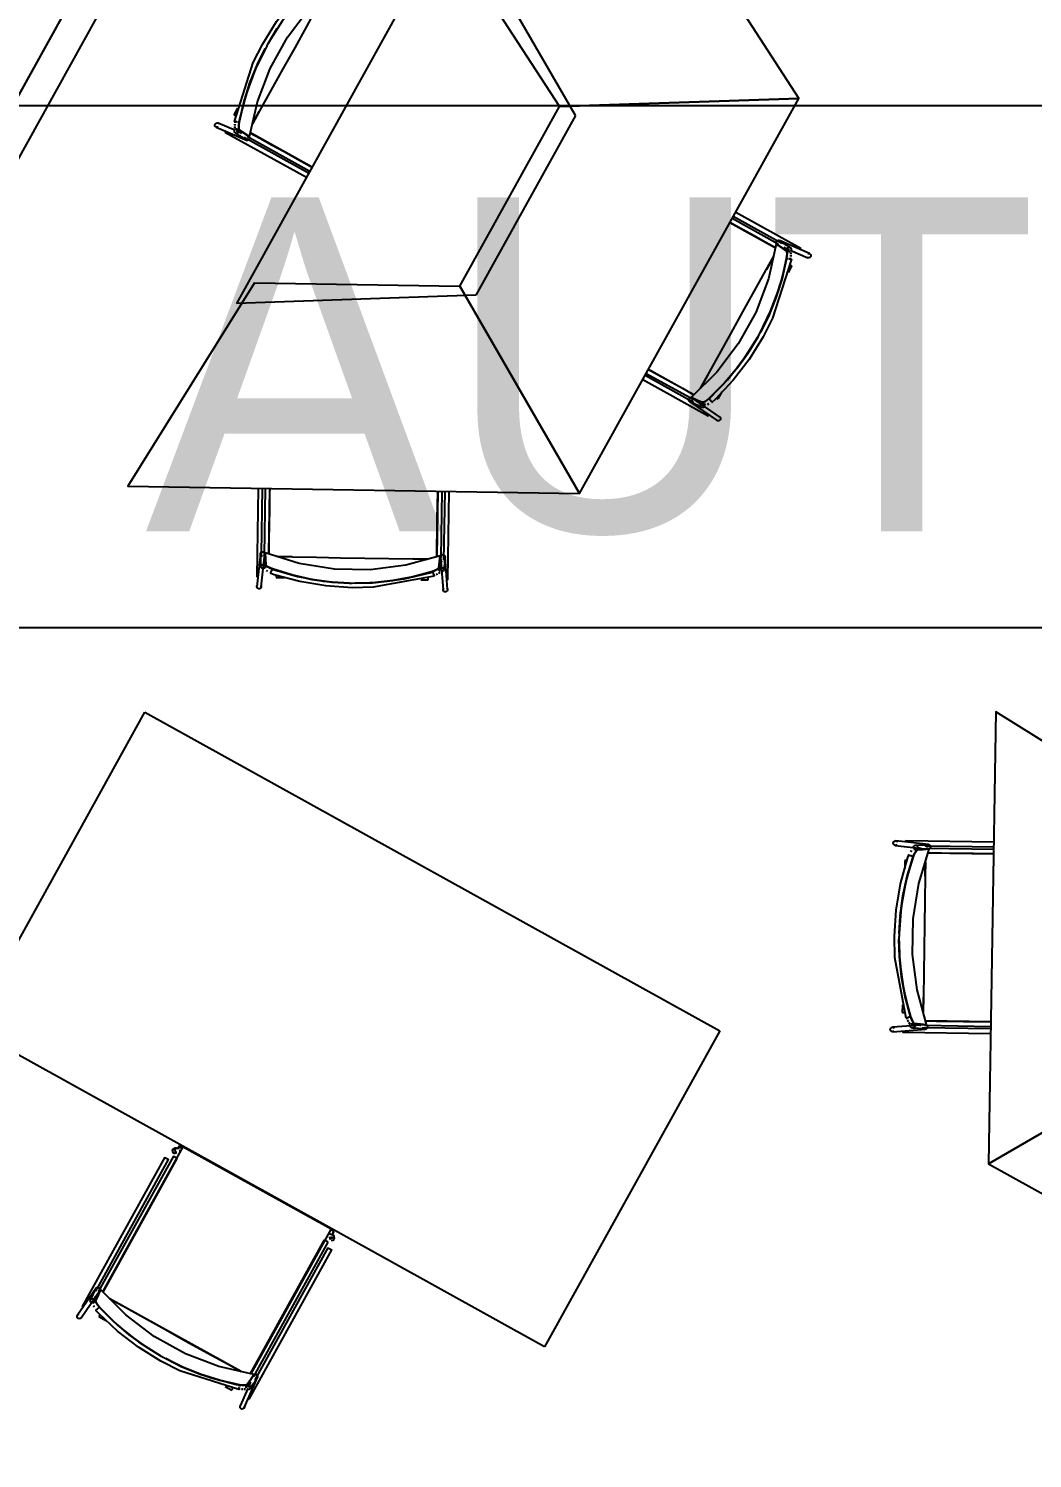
# Model space of a CAD drawing. Header units: metres. Extents: x 2.5 to 42.6, y 0.9 to 31.9.
# Drawn here: x 23.842 to 24.805, y 22.154 to 23.524 of the extents above; entities that cross this region are included whole.
import ezdxf

# ---------------------------------------------------------------- set-up
doc = ezdxf.new("R2010")
doc.units = ezdxf.units.M
for name, color, linetype in [('ARREDI', 9, 'Continuous'), ('PARETI_STRUTTURE', 7, 'Continuous'), ('PORTE_SCALE', 2, 'Continuous'), ('WAYFINDING_RIQUADRI', 7, 'Continuous'), ('WAYFINDING_TESTI', 7, 'Continuous')]:
    doc.layers.add(name, color=color, linetype=linetype)

msp = doc.modelspace()

# ---------------------------------------------------------------- linework, layer by layer
at = {"layer": 'ARREDI'}
for points in [[(24.2441, 23.6145), (24.3452, 23.8207), (24.5806, 23.4571)], [(24.3667, 23.4407), (24.2517, 23.6394), (24.0418, 23.2606)], [(24.2441, 23.6145), (24.3512, 23.4493)], [(24.0444, 23.4343), (24.044, 23.4319), (24.0439, 23.4296), (24.0441, 23.4279), (24.0444, 23.4271), (24.0493, 23.4238), (24.0542, 23.4205), (24.0618, 23.4539), (24.074, 23.4859), (24.0906, 23.5159), (24.1113, 23.5432), (24.1356, 23.5673), (24.1302, 23.5697), (24.1248, 23.5721)], [(24.1268, 23.5585), (24.1198, 23.546), (24.1087, 23.5259), (24.0975, 23.5057), (24.0863, 23.4855), (24.0751, 23.4653), (24.0639, 23.4452), (24.057, 23.4326)], [(24.072, 23.5098), (24.0805, 23.5238)], [(24.0805, 23.5237), (24.072, 23.5098)], [(24.0693, 23.5049), (24.0618, 23.49), (24.0545, 23.472), (24.0487, 23.4534), (24.0444, 23.4344)], [(24.0444, 23.4343), (24.0487, 23.4533), (24.0545, 23.4719), (24.0618, 23.49), (24.0693, 23.5049)], [(24.2557, 23.2771), (24.3706, 23.0783), (24.5806, 23.4571)], [(24.3706, 23.0783), (24.2557, 23.2771), (24.3512, 23.4493)], [(24.0392, 23.4415), (24.0394, 23.4414), (24.0399, 23.4412), (24.0404, 23.4408), (24.0411, 23.4405)], [(24.04, 23.4348), (24.0398, 23.4349), (24.0397, 23.4349), (24.0397, 23.4349)], [(24.0404, 23.4337), (24.0405, 23.4348)], [(24.0405, 23.4348), (24.0404, 23.4337)], [(24.0419, 23.4345), (24.0412, 23.4346), (24.0405, 23.4348)], [(24.044, 23.4342), (24.0437, 23.4342), (24.0433, 23.4343), (24.0427, 23.4344)], [(24.0444, 23.4271), (24.0441, 23.4278), (24.0439, 23.4295), (24.044, 23.4318), (24.0444, 23.4343)], [(24.057, 23.4326), (24.0636, 23.4445)], [(24.3667, 23.4407), (24.2712, 23.2685)], [(24.0241, 23.4295), (24.0233, 23.4294), (24.0226, 23.4295), (24.0224, 23.4295), (24.0223, 23.4295), (24.0219, 23.4298), (24.0214, 23.4303), (24.0211, 23.431), (24.0211, 23.4318), (24.0213, 23.4325), (24.0218, 23.4331), (24.0224, 23.4335)], [(24.0224, 23.4335), (24.0231, 23.4337), (24.0239, 23.4336), (24.0241, 23.4335), (24.0241, 23.4335), (24.0245, 23.4333), (24.025, 23.4327)], [(24.031, 23.4255), (24.0308, 23.4251), (24.0306, 23.4248)], [(24.0306, 23.4248), (24.0306, 23.4248)], [(24.0314, 23.4261), (24.031, 23.4255)], [(24.0427, 23.4237), (24.042, 23.4235), (24.0412, 23.4236), (24.0407, 23.4239), (24.0406, 23.424), (24.0401, 23.4244), (24.0401, 23.4245), (24.0398, 23.4252), (24.0398, 23.4259), (24.04, 23.4266), (24.0405, 23.4272)], [(24.0402, 23.4323), (24.0401, 23.431)], [(24.0402, 23.4284), (24.0401, 23.4301)], [(24.0401, 23.43), (24.0402, 23.4284)], [(24.0402, 23.4313), (24.0402, 23.4324)], [(24.0411, 23.4276), (24.0418, 23.4278), (24.0425, 23.4277), (24.0431, 23.4275), (24.0432, 23.4274), (24.0437, 23.4269), (24.044, 23.4262), (24.044, 23.4254), (24.0438, 23.4247), (24.0433, 23.4241), (24.0427, 23.4237)], [(24.0469, 23.4234), (24.0455, 23.4243), (24.0419, 23.4267)], [(24.0542, 23.4205), (24.052, 23.4208)], [(24.0534, 23.4207), (24.0539, 23.4201), (24.0542, 23.4194), (24.0542, 23.4187), (24.054, 23.418), (24.0535, 23.4174), (24.0529, 23.417)], [(24.055, 23.4239), (24.0641, 23.4189), (24.0754, 23.4126), (24.0867, 23.4064), (24.0981, 23.4001), (24.1094, 23.3938), (24.1141, 23.3912)], [(24.0529, 23.417), (24.0522, 23.4168), (24.0514, 23.4169), (24.0512, 23.417), (24.0512, 23.417), (24.0508, 23.4172), (24.0503, 23.4177), (24.05, 23.4184), (24.0499, 23.4192)], [(24.5583, 23.314), (24.5492, 23.319), (24.5379, 23.3253), (24.5266, 23.3315), (24.5152, 23.3378)], [(24.5689, 23.3036), (24.5693, 23.306), (24.5694, 23.3083), (24.5692, 23.31), (24.5689, 23.3108), (24.564, 23.3141), (24.5591, 23.3174), (24.5515, 23.284), (24.5394, 23.252), (24.5227, 23.222), (24.502, 23.1947), (24.4777, 23.1706), (24.4831, 23.1682), (24.4885, 23.1658)], [(24.5599, 23.3172), (24.5594, 23.3178), (24.5591, 23.3185), (24.5591, 23.3192), (24.5593, 23.3199), (24.5598, 23.3205), (24.5604, 23.321)], [(24.5591, 23.3174), (24.5613, 23.3171)], [(24.5604, 23.321), (24.5611, 23.3211), (24.5619, 23.321), (24.5621, 23.321), (24.5621, 23.321), (24.5625, 23.3207), (24.563, 23.3202), (24.5633, 23.3195), (24.5634, 23.3187)], [(24.5664, 23.3145), (24.5678, 23.3136)], [(24.5686, 23.3131), (24.5714, 23.3112)], [(24.5688, 23.3114), (24.5686, 23.3111)], [(24.5689, 23.3108), (24.5692, 23.3101), (24.5694, 23.3084), (24.5693, 23.3061), (24.5689, 23.3036)], [(24.5722, 23.3103), (24.5715, 23.3101), (24.5708, 23.3102), (24.5702, 23.3104), (24.5701, 23.3105), (24.5696, 23.311), (24.5693, 23.3117), (24.5693, 23.3125), (24.5695, 23.3132), (24.57, 23.3138), (24.5706, 23.3142)], [(24.5706, 23.3142), (24.5713, 23.3144), (24.5721, 23.3143), (24.5726, 23.3141), (24.5727, 23.314), (24.5732, 23.3135), (24.5732, 23.3134), (24.5735, 23.3127), (24.5735, 23.312), (24.5733, 23.3113), (24.5729, 23.3107)], [(24.5819, 23.3118), (24.5823, 23.3124)], [(24.5823, 23.3124), (24.5825, 23.3128), (24.5827, 23.3131)], [(24.5827, 23.3131), (24.5827, 23.3131)], [(24.4865, 23.1794), (24.4935, 23.1919), (24.5046, 23.212), (24.5158, 23.2322), (24.527, 23.2524), (24.5382, 23.2726), (24.5494, 23.2928), (24.5563, 23.3053)], [(24.5689, 23.3036), (24.5646, 23.2846), (24.5588, 23.266), (24.5515, 23.248), (24.544, 23.233)], [(24.544, 23.233), (24.5515, 23.2479), (24.5588, 23.266), (24.5646, 23.2845), (24.5689, 23.3035)], [(24.5563, 23.3053), (24.5496, 23.2931)], [(24.5693, 23.3037), (24.5696, 23.3037), (24.57, 23.3036), (24.5707, 23.3035)], [(24.5714, 23.3034), (24.5721, 23.3033), (24.5728, 23.3032)], [(24.5741, 23.2964), (24.5739, 23.2965), (24.5735, 23.2967), (24.5729, 23.2971), (24.5722, 23.2974)], [(24.5729, 23.3042), (24.5728, 23.3032)], [(24.5728, 23.3031), (24.5729, 23.3042)], [(24.5731, 23.3095), (24.5732, 23.3078)], [(24.5732, 23.3079), (24.5731, 23.3095)], [(24.5731, 23.3056), (24.5732, 23.3069)], [(24.5732, 23.3067), (24.5731, 23.3055)], [(24.5733, 23.3031), (24.5735, 23.303), (24.5736, 23.303), (24.5736, 23.303)], [(24.5909, 23.3044), (24.5902, 23.3042), (24.5895, 23.3043), (24.5892, 23.3044), (24.5892, 23.3044), (24.5888, 23.3046), (24.5883, 23.3052)], [(24.5892, 23.3084), (24.59, 23.3085), (24.5907, 23.3084), (24.5909, 23.3084), (24.591, 23.3084), (24.5914, 23.3081), (24.5919, 23.3076), (24.5922, 23.3069), (24.5922, 23.3061), (24.592, 23.3054), (24.5915, 23.3048), (24.5909, 23.3044)], [(24.0589, 23.2802), (23.9376, 23.0853), (24.3706, 23.0783)], [(24.0589, 23.2802), (24.2557, 23.2771)], [(24.2712, 23.2685), (24.0418, 23.2606)], [(24.5328, 23.2142), (24.5413, 23.2281)], [(24.5413, 23.2281), (24.5328, 23.2142)], [(24.5324, 23.2136), (24.5211, 23.1981)], [(24.5212, 23.1981), (24.5324, 23.2137)], [(24.4366, 23.1973), (24.4423, 23.1941), (24.4557, 23.1867), (24.4691, 23.1793), (24.4802, 23.1731)], [(24.4933, 23.1916), (24.4865, 23.1793)], [(24.5205, 23.1973), (24.5085, 23.1833), (24.4946, 23.1696)], [(24.4947, 23.1697), (24.5085, 23.1834), (24.5205, 23.1973)], [(24.4754, 23.1676), (24.4754, 23.1684), (24.4757, 23.1691), (24.4762, 23.1696), (24.4768, 23.17), (24.4776, 23.1701)], [(24.4794, 23.1669), (24.4789, 23.1663), (24.4782, 23.1659), (24.4775, 23.1658), (24.4767, 23.166), (24.4763, 23.1662), (24.4763, 23.1662), (24.4761, 23.1663), (24.4756, 23.1669), (24.4754, 23.1676)], [(24.4796, 23.1683), (24.4777, 23.1706)], [(24.4777, 23.1706), (24.4796, 23.1683)], [(24.491, 23.1628), (24.4856, 23.1652), (24.4842, 23.1658)], [(24.4866, 23.1625), (24.4866, 23.1633), (24.4868, 23.164), (24.4873, 23.1646), (24.488, 23.1649), (24.4887, 23.165), (24.4887, 23.165), (24.4894, 23.1649), (24.4895, 23.1649), (24.49, 23.1645), (24.4905, 23.164), (24.4907, 23.1632)], [(24.4904, 23.1618), (24.49, 23.1612), (24.4893, 23.1608), (24.4886, 23.1607), (24.4885, 23.1607), (24.4879, 23.1609), (24.4877, 23.1609), (24.4872, 23.1612), (24.4868, 23.1618), (24.4866, 23.1625)], [(24.4885, 23.1658), (24.4894, 23.1659), (24.4909, 23.1667), (24.4928, 23.168), (24.4946, 23.1696)], [(24.4946, 23.1696), (24.4927, 23.1679), (24.4908, 23.1666), (24.4893, 23.1659), (24.4885, 23.1658)], [(24.4944, 23.1644), (24.4933, 23.1637)], [(24.4933, 23.1637), (24.4944, 23.1644)], [(24.4956, 23.1682), (24.4952, 23.1686), (24.4949, 23.169), (24.4947, 23.1691)], [(24.4974, 23.1661), (24.4976, 23.166), (24.4976, 23.1659), (24.4976, 23.166), (24.4974, 23.1662), (24.4971, 23.1666), (24.4966, 23.1671), (24.4961, 23.1676), (24.4956, 23.1682)], [(24.5016, 23.1701), (24.5023, 23.1697), (24.5029, 23.1694), (24.5033, 23.1691), (24.5035, 23.169)], [(24.4939, 23.1529), (24.4938, 23.1529), (24.4939, 23.1529), (24.494, 23.1532), (24.4943, 23.1536)], [(24.4943, 23.1536), (24.4946, 23.1542)], [(24.5056, 23.1505), (24.5056, 23.1498), (24.5053, 23.1491), (24.5048, 23.1485), (24.5042, 23.1481), (24.5034, 23.148), (24.5027, 23.1481), (24.5023, 23.1484), (24.5023, 23.1484), (24.5021, 23.1485), (24.5016, 23.1491), (24.5014, 23.1498)], [(24.5036, 23.1523), (24.5043, 23.1522), (24.5047, 23.1519), (24.5047, 23.1519), (24.5049, 23.1518), (24.5054, 23.1512), (24.5056, 23.1505)], [(24.0736, 23.0831), (24.0735, 23.0791), (24.0733, 23.0638), (24.0731, 23.0486), (24.0728, 23.0333), (24.0726, 23.0205)], [(24.2336, 23.0179), (24.2338, 23.0283), (24.234, 23.0412), (24.2342, 23.0542), (24.2344, 23.0671), (24.2346, 23.08)], [(24.0667, 23.0183), (24.0659, 23.0185), (24.0653, 23.0189), (24.0649, 23.0195), (24.0646, 23.0202), (24.0646, 23.0207), (24.0646, 23.0207), (24.0647, 23.0209), (24.065, 23.0216), (24.0655, 23.0222)], [(24.0674, 23.0062), (24.0667, 23.0063), (24.0661, 23.0067), (24.0656, 23.0073), (24.0656, 23.0073), (24.0654, 23.008), (24.0654, 23.0081), (24.0654, 23.0087), (24.0657, 23.0094), (24.0662, 23.0099)], [(24.0655, 23.0222), (24.0662, 23.0225), (24.0669, 23.0226), (24.0676, 23.0224), (24.0683, 23.022), (24.0687, 23.0214)], [(24.0662, 23.0099), (24.0669, 23.0103), (24.0677, 23.0104), (24.0684, 23.0102), (24.069, 23.0098), (24.0695, 23.0092), (24.0695, 23.0092), (24.0697, 23.0085), (24.0697, 23.0084), (24.0696, 23.0078), (24.0693, 23.0071)], [(24.0681, 23.0188), (24.0692, 23.0215)], [(24.0692, 23.0215), (24.0681, 23.0188)], [(24.0686, 23.0062), (24.0682, 23.0121), (24.0681, 23.0135)], [(24.0681, 23.0102), (24.0682, 23.0102)], [(24.2295, 23.0036), (24.2318, 23.0045), (24.2339, 23.0055), (24.2353, 23.0064), (24.2358, 23.0071), (24.2364, 23.013), (24.237, 23.0188), (24.204, 23.0098), (24.17, 23.0054), (24.1357, 23.006), (24.1019, 23.0114), (24.0692, 23.0215), (24.0696, 23.0157), (24.07, 23.0098)], [(24.0762, 23.0061), (24.0739, 23.0071), (24.0719, 23.0081), (24.0705, 23.0091), (24.07, 23.0098)], [(24.07, 23.0097), (24.0705, 23.009), (24.0719, 23.0081), (24.074, 23.007), (24.0763, 23.0061)], [(24.095, 23.0177), (24.0811, 23.0179)], [(24.0811, 23.0179), (24.0954, 23.0176), (24.1184, 23.0173), (24.1415, 23.0169), (24.1646, 23.0165), (24.1877, 23.0161), (24.2107, 23.0158), (24.225, 23.0155)], [(24.225, 23.0155), (24.2111, 23.0158)], [(24.237, 23.0188), (24.2378, 23.0167)], [(24.2373, 23.018), (24.2375, 23.0187), (24.238, 23.0193), (24.2386, 23.0197), (24.2394, 23.0198), (24.2401, 23.0197), (24.2408, 23.0193)], [(24.2379, 23.011), (24.2378, 23.0093), (24.2373, 23.005)], [(24.2382, 23.0135), (24.2381, 23.0125)], [(24.2408, 23.0193), (24.2413, 23.0188), (24.2415, 23.0181), (24.2416, 23.0178), (24.2416, 23.0173), (24.2413, 23.0166), (24.2408, 23.0161), (24.2402, 23.0157)], [(24.0612, 22.9989), (24.0611, 22.9989), (24.0612, 22.9989), (24.0615, 22.9989), (24.062, 22.9989)], [(24.062, 22.9989), (24.0627, 22.9989)], [(24.0704, 23.0045), (24.0716, 23.0039)], [(24.0716, 23.0039), (24.0705, 23.0045)], [(24.0745, 23.002), (24.0745, 23.0018), (24.0745, 23.0018), (24.0745, 23.0018), (24.0746, 23.0021), (24.0747, 23.0026), (24.075, 23.0032), (24.0752, 23.0039), (24.0755, 23.0046)], [(24.0755, 23.0046), (24.0757, 23.0052), (24.0759, 23.0056), (24.0759, 23.0058)], [(24.1329, 22.9935), (24.1139, 22.9961), (24.0949, 23.0004), (24.0762, 23.0061)], [(24.0764, 23.0061), (24.095, 23.0003), (24.114, 22.9961), (24.133, 22.9935)], [(24.08, 23.0002), (24.08, 22.9994), (24.0799, 22.9988), (24.0799, 22.9983), (24.0799, 22.998)], [(24.1555, 22.9924), (24.1721, 22.9928), (24.1915, 22.9949), (24.2106, 22.9985), (24.2294, 23.0036)], [(24.2295, 23.0036), (24.2107, 22.9985), (24.1916, 22.9949), (24.1722, 22.9928), (24.1555, 22.9924)], [(24.2255, 22.9957), (24.2255, 22.9959), (24.2256, 22.9964), (24.2256, 22.9971), (24.2256, 22.9978)], [(24.2255, 22.9957), (24.2255, 22.9956)], [(24.2358, 23.0071), (24.2353, 23.0064), (24.2339, 23.0055), (24.2319, 23.0045), (24.2295, 23.0036)], [(24.2298, 23.0033), (24.2299, 23.0031), (24.23, 23.0027), (24.2302, 23.0021)], [(24.2302, 23.0021), (24.2304, 23.0014), (24.2307, 23.0007), (24.2309, 23), (24.231, 22.9996), (24.2311, 22.9993)], [(24.2319, 23.0004), (24.2309, 23)], [(24.2309, 23), (24.2319, 23.0004)], [(24.2342, 23.0013), (24.2331, 23.0009)], [(24.2332, 23.0009), (24.2344, 23.0014)], [(24.2366, 23.0027), (24.2352, 23.0018)], [(24.2353, 23.0019), (24.2367, 23.0028)], [(24.2369, 23.0039), (24.2364, 23.0044), (24.2361, 23.0051), (24.2361, 23.0057), (24.2361, 23.0059), (24.2364, 23.0065), (24.2364, 23.0065), (24.2368, 23.0071), (24.2375, 23.0075), (24.2382, 23.0076), (24.239, 23.0075), (24.2396, 23.0071)], [(24.2396, 23.0071), (24.2401, 23.0066), (24.2404, 23.0059), (24.2404, 23.0053), (24.2404, 23.0051), (24.2402, 23.0045), (24.2402, 23.0045), (24.2397, 23.0039), (24.2391, 23.0035), (24.2383, 23.0034), (24.2376, 23.0035)], [(24.2428, 22.996), (24.2435, 22.996)], [(24.2435, 22.996), (24.244, 22.996), (24.2443, 22.996), (24.2444, 22.996), (24.2443, 22.996)], [(24.0646, 22.9874), (24.0639, 22.9871), (24.0632, 22.987), (24.0625, 22.9872), (24.0618, 22.9876), (24.0614, 22.9882), (24.0612, 22.9889), (24.0611, 22.9894), (24.0612, 22.9896), (24.0615, 22.9903), (24.062, 22.9909)], [(24.0648, 22.9907), (24.0652, 22.9901), (24.0654, 22.9894), (24.0654, 22.9889), (24.0654, 22.9887), (24.0651, 22.988), (24.0646, 22.9874)], [(24.1499, 22.9925), (24.1335, 22.9935)], [(24.1336, 22.9934), (24.1499, 22.9925)], [(24.2405, 22.9846), (24.24, 22.9852), (24.2398, 22.9858), (24.2397, 22.9861), (24.2398, 22.9866), (24.24, 22.9873), (24.2405, 22.9879)], [(24.2432, 22.9879), (24.2437, 22.9874), (24.244, 22.9867), (24.2441, 22.9864), (24.244, 22.9859), (24.2438, 22.9852), (24.2433, 22.9847), (24.2427, 22.9843), (24.2419, 22.9841), (24.2412, 22.9842), (24.2405, 22.9846)], [(23.786, 22.5658), (23.954, 22.8688)], [(23.954, 22.8688), (24.505, 22.5634)], [(24.9645, 22.7477), (24.7696, 22.869), (24.7626, 22.4359)], [(24.6717, 22.742), (24.6714, 22.7427), (24.6713, 22.7434), (24.6715, 22.7441), (24.6719, 22.7448), (24.6725, 22.7452), (24.6732, 22.7454), (24.6737, 22.7454), (24.6739, 22.7454), (24.6746, 22.7451), (24.6752, 22.7446)], [(24.675, 22.7418), (24.6744, 22.7414), (24.6737, 22.7411), (24.6732, 22.7411), (24.673, 22.7412), (24.6723, 22.7415), (24.6717, 22.742)], [(24.6832, 22.7454), (24.6832, 22.7454), (24.6832, 22.7454), (24.6832, 22.7451), (24.6832, 22.7446)], [(24.6832, 22.7446), (24.6832, 22.7439)], [(24.6879, 22.5771), (24.6888, 22.5748), (24.6897, 22.5727), (24.6907, 22.5713), (24.6914, 22.5708), (24.6973, 22.5702), (24.7031, 22.5696), (24.694, 22.6026), (24.6897, 22.6366), (24.6903, 22.6708), (24.6957, 22.7047), (24.7058, 22.7374), (24.7, 22.737), (24.694, 22.7366)], [(24.6888, 22.7362), (24.6882, 22.735)], [(24.6882, 22.735), (24.6888, 22.7361)], [(24.6904, 22.7392), (24.6906, 22.7399), (24.691, 22.7405), (24.6916, 22.741), (24.6916, 22.741), (24.6923, 22.7412), (24.6924, 22.7412), (24.693, 22.7412), (24.6937, 22.7409), (24.6942, 22.7403)], [(24.694, 22.7366), (24.6933, 22.736), (24.6924, 22.7346), (24.6913, 22.7326), (24.6904, 22.7303)], [(24.6904, 22.7303), (24.6914, 22.7327), (24.6924, 22.7347), (24.6934, 22.7361), (24.694, 22.7366)], [(24.6905, 22.738), (24.6964, 22.7384), (24.6978, 22.7385)], [(24.6942, 22.7403), (24.6946, 22.7397), (24.6947, 22.7389), (24.6945, 22.7382), (24.6941, 22.7376), (24.6935, 22.7371), (24.6935, 22.7371), (24.6928, 22.7369), (24.6927, 22.7369), (24.6921, 22.7369), (24.6914, 22.7372)], [(24.6945, 22.7385), (24.6945, 22.7384)], [(24.7026, 22.7399), (24.7028, 22.7406), (24.7032, 22.7413), (24.7038, 22.7417), (24.7045, 22.742), (24.705, 22.742), (24.705, 22.742), (24.7052, 22.7419), (24.7059, 22.7416), (24.7065, 22.7411)], [(24.703, 22.7385), (24.7058, 22.7374)], [(24.7058, 22.7374), (24.7031, 22.7385)], [(24.7065, 22.7411), (24.7068, 22.7404), (24.7069, 22.7397), (24.7067, 22.7389), (24.7063, 22.7383), (24.7057, 22.7379)], [(24.6778, 22.6737), (24.6804, 22.6927), (24.6847, 22.7117), (24.6904, 22.7303)], [(24.6904, 22.7302), (24.6846, 22.7116), (24.6804, 22.6926), (24.6778, 22.6736)], [(24.6845, 22.7266), (24.6837, 22.7266), (24.6831, 22.7266), (24.6826, 22.7266), (24.6823, 22.7267)], [(24.6863, 22.732), (24.6861, 22.7321), (24.6861, 22.7321), (24.6861, 22.7321), (24.6864, 22.732), (24.6869, 22.7319), (24.6875, 22.7316), (24.6882, 22.7314), (24.6889, 22.7311)], [(24.6889, 22.7311), (24.6895, 22.7309), (24.6899, 22.7307), (24.6901, 22.7306)], [(24.7022, 22.7255), (24.7019, 22.7112), (24.7016, 22.6882), (24.7012, 22.6651), (24.7008, 22.642), (24.7004, 22.6189), (24.7001, 22.5959), (24.6998, 22.5816)], [(24.7019, 22.7116), (24.7022, 22.7255)], [(24.7674, 22.733), (24.7634, 22.733), (24.7481, 22.7333), (24.7328, 22.7335), (24.7176, 22.7338), (24.7048, 22.734)], [(24.6777, 22.673), (24.6768, 22.6567)], [(24.6768, 22.6567), (24.6777, 22.673)], [(24.6767, 22.6511), (24.6771, 22.6345), (24.6792, 22.6151), (24.6828, 22.596), (24.6879, 22.5772)], [(24.6879, 22.5771), (24.6828, 22.5959), (24.6792, 22.615), (24.6771, 22.6344), (24.6767, 22.6511)], [(24.6998, 22.5815), (24.7001, 22.5955)], [(24.68, 22.581), (24.6799, 22.581)], [(24.68, 22.581), (24.6802, 22.581), (24.6807, 22.581), (24.6814, 22.581), (24.6821, 22.581)], [(24.6864, 22.5764), (24.6857, 22.5761), (24.685, 22.5759), (24.6843, 22.5757), (24.6839, 22.5755), (24.6836, 22.5755)], [(24.6847, 22.5747), (24.6843, 22.5757)], [(24.6843, 22.5757), (24.6847, 22.5747)], [(24.6856, 22.5724), (24.6851, 22.5735)], [(24.6852, 22.5734), (24.6857, 22.5722)], [(24.687, 22.57), (24.6861, 22.5714)], [(24.6861, 22.5713), (24.6871, 22.5699)], [(24.6876, 22.5768), (24.6874, 22.5767), (24.687, 22.5766), (24.6864, 22.5764)], [(24.6914, 22.5707), (24.6907, 22.5713), (24.6898, 22.5726), (24.6888, 22.5747), (24.6879, 22.5771)], [(24.7022, 22.573), (24.7126, 22.5728), (24.7255, 22.5726), (24.7385, 22.5724), (24.7514, 22.5722), (24.7643, 22.572)], [(24.337, 22.2604), (23.786, 22.5658)], [(24.505, 22.5634), (24.337, 22.2604)], [(24.6722, 22.5633), (24.6717, 22.5628), (24.671, 22.5626), (24.6707, 22.5625), (24.6702, 22.5626), (24.6695, 22.5628), (24.669, 22.5633), (24.6686, 22.5639), (24.6684, 22.5647), (24.6685, 22.5654), (24.6689, 22.5661)], [(24.6689, 22.5661), (24.6694, 22.5666), (24.6701, 22.5668), (24.6704, 22.5669), (24.6709, 22.5668), (24.6716, 22.5666), (24.6722, 22.5661)], [(24.6803, 22.5638), (24.6803, 22.5631)], [(24.6803, 22.5631), (24.6803, 22.5626), (24.6803, 22.5623), (24.6803, 22.5622), (24.6803, 22.5622)], [(24.6914, 22.567), (24.6909, 22.5665), (24.6902, 22.5662), (24.6896, 22.5662), (24.6894, 22.5662), (24.6888, 22.5664), (24.6888, 22.5664), (24.6882, 22.5669), (24.6878, 22.5675), (24.6877, 22.5683), (24.6878, 22.569)], [(24.6882, 22.5697), (24.6887, 22.5702), (24.6894, 22.5704), (24.69, 22.5705), (24.6901, 22.5705), (24.6908, 22.5702), (24.6908, 22.5702), (24.6914, 22.5697), (24.6918, 22.5691), (24.6919, 22.5684), (24.6918, 22.5676), (24.6914, 22.567)], [(24.6953, 22.5687), (24.6936, 22.5688), (24.6893, 22.5693)], [(24.6978, 22.5684), (24.6968, 22.5685)], [(24.7036, 22.5658), (24.7031, 22.5653), (24.7024, 22.5651), (24.7021, 22.565), (24.7016, 22.565), (24.7009, 22.5653), (24.7003, 22.5657), (24.7, 22.5664)], [(24.7031, 22.5696), (24.701, 22.5688)], [(24.7023, 22.5693), (24.703, 22.5691), (24.7036, 22.5686), (24.7039, 22.568), (24.7041, 22.5672), (24.704, 22.5665), (24.7036, 22.5658)], [(24.9614, 22.5509), (24.7626, 22.4359), (25.1414, 22.226)], [(24.7626, 22.4359), (24.9614, 22.5509), (25.1335, 22.4554)], [(23.9136, 22.3133), (23.9906, 22.4522)], [(23.9833, 22.4478), (23.9831, 22.4485), (23.9827, 22.4492), (23.9823, 22.4497), (23.9817, 22.45), (23.9812, 22.4501), (23.9809, 22.45), (23.9809, 22.45), (23.9808, 22.4499), (23.9804, 22.4496), (23.9802, 22.449), (23.9803, 22.4483)], [(23.9803, 22.4483), (23.9804, 22.4476), (23.9808, 22.4469), (23.9813, 22.4464), (23.9818, 22.4461), (23.9823, 22.446), (23.9826, 22.4461), (23.9826, 22.4461), (23.9828, 22.4461), (23.9831, 22.4465), (23.9833, 22.4471), (23.9833, 22.4478)], [(23.985, 22.4501), (23.9845, 22.4507), (23.984, 22.451), (23.9835, 22.4511), (23.9832, 22.451), (23.983, 22.4509), (23.9827, 22.4505), (23.9825, 22.45), (23.9825, 22.4493)], [(23.9825, 22.4493), (23.9827, 22.4486), (23.983, 22.4479), (23.9835, 22.4474), (23.984, 22.4471), (23.9846, 22.447)], [(23.9899, 22.4515), (23.9895, 22.4521), (23.989, 22.4526), (23.9882, 22.4529), (23.9875, 22.4528), (23.9868, 22.4526), (23.9862, 22.4521), (23.986, 22.4518), (23.9859, 22.4514), (23.9857, 22.4507)], [(23.9899, 22.4515), (23.9896, 22.4521), (23.989, 22.4526), (23.9883, 22.4528), (23.9875, 22.4528), (23.987, 22.4527), (23.9868, 22.4526), (23.9862, 22.4521), (23.9859, 22.4514), (23.9857, 22.4507)], [(23.9868, 22.4488), (23.9875, 22.4486), (23.9883, 22.4486)], [(23.9868, 22.4488), (23.9875, 22.4486), (23.9883, 22.4486), (23.9888, 22.4487)], [(23.9906, 22.4522), (24.1324, 22.3736), (24.0554, 22.2348)], [(24.1319, 22.3739), (24.1084, 22.3869), (24.0849, 22.3999), (24.0615, 22.4129), (24.038, 22.4259), (24.0145, 22.4389), (23.991, 22.452)], [(23.973, 22.4422), (23.9729, 22.4422)], [(23.973, 22.4422), (23.9733, 22.4421), (23.9737, 22.4418)], [(23.9737, 22.4418), (23.9743, 22.4415), (23.9749, 22.4411), (23.9756, 22.4408), (23.9761, 22.4405), (23.9765, 22.4402), (23.9767, 22.4401)], [(23.9844, 22.4414), (23.9838, 22.4417), (23.9832, 22.4421), (23.9825, 22.4424), (23.9819, 22.4428), (23.9815, 22.443), (23.9813, 22.4431)], [(24.1303, 22.3702), (24.1305, 22.3698), (24.1309, 22.3691), (24.1315, 22.3687), (24.1322, 22.3684), (24.1329, 22.3685), (24.1336, 22.3687)], [(24.1305, 22.3698), (24.1309, 22.3691), (24.1315, 22.3687), (24.1322, 22.3684), (24.1329, 22.3685), (24.1336, 22.3687)], [(24.1311, 22.3658), (24.1314, 22.3654), (24.132, 22.3651), (24.1327, 22.365), (24.1334, 22.365), (24.1341, 22.3652)], [(24.1345, 22.3628), (24.1351, 22.3632), (24.1355, 22.3636), (24.1356, 22.3641), (24.1356, 22.3643), (24.1355, 22.3646), (24.1352, 22.365), (24.1346, 22.3652), (24.1339, 22.3654), (24.1332, 22.3653), (24.1325, 22.3651)], [(24.1341, 22.3652), (24.1347, 22.3656), (24.1351, 22.366), (24.1353, 22.3665), (24.1353, 22.3667), (24.1353, 22.3667), (24.1352, 22.367), (24.1348, 22.3674), (24.1342, 22.3677), (24.1335, 22.3678), (24.1328, 22.3677)], [(24.1296, 22.3609), (24.1293, 22.3611), (24.1289, 22.3613), (24.1283, 22.3616), (24.1277, 22.362), (24.127, 22.3623), (24.1265, 22.3626)], [(24.1294, 22.3555), (24.1296, 22.3554), (24.13, 22.3552), (24.1306, 22.3549), (24.1312, 22.3545), (24.1319, 22.3541), (24.1325, 22.3538)], [(24.1325, 22.3651), (24.1319, 22.3647), (24.1315, 22.3643), (24.1313, 22.3638), (24.1313, 22.3636), (24.1314, 22.3633)], [(24.1324, 22.3627), (24.1331, 22.3626), (24.1338, 22.3626), (24.1345, 22.3628)], [(24.1325, 22.3538), (24.1329, 22.3536), (24.1332, 22.3534), (24.1332, 22.3534), (24.1332, 22.3534)], [(23.9077, 22.3138), (23.9072, 22.3143), (23.9068, 22.315), (23.9067, 22.3157), (23.9068, 22.3164), (23.9071, 22.3169), (23.9071, 22.3169), (23.9072, 22.3171), (23.9078, 22.3175), (23.9085, 22.3178)], [(24.0445, 22.2242), (24.0469, 22.2239), (24.0492, 22.2238), (24.0509, 22.2239), (24.0517, 22.2243), (24.055, 22.2292), (24.0583, 22.2341), (24.0249, 22.2416), (23.9929, 22.2538), (23.9629, 22.2704), (23.9356, 22.2911), (23.9115, 22.3155), (23.9091, 22.3101), (23.9067, 22.3047)], [(23.9085, 22.3178), (23.9092, 22.3177), (23.9099, 22.3175), (23.9105, 22.317), (23.9109, 22.3163), (23.911, 22.3156)], [(23.9092, 22.3135), (23.9115, 22.3155)], [(23.9115, 22.3155), (23.9092, 22.3135)], [(23.8937, 22.2993), (23.8937, 22.2993), (23.8938, 22.2993), (23.894, 22.2991), (23.8945, 22.2989)], [(23.8945, 22.2989), (23.8951, 22.2986)], [(23.9027, 22.3027), (23.9021, 22.3032), (23.9017, 22.3039), (23.9016, 22.3046), (23.9016, 22.3046), (23.9017, 22.3053), (23.9018, 22.3054), (23.9021, 22.3059), (23.9027, 22.3064), (23.9034, 22.3066)], [(23.9034, 22.3066), (23.9042, 22.3066), (23.9049, 22.3063), (23.9054, 22.3058), (23.9058, 22.3052), (23.9059, 22.3045), (23.9059, 22.3045), (23.9058, 22.3038), (23.9057, 22.3036), (23.9054, 22.3031), (23.9048, 22.3027), (23.9041, 22.3024)], [(23.9037, 22.3022), (23.9061, 22.3076), (23.9067, 22.3089)], [(23.9045, 22.2999), (23.9053, 22.2988)], [(23.9053, 22.2988), (23.9046, 22.2998)], [(23.9104, 22.2985), (23.9088, 22.3005), (23.9075, 22.3024), (23.9068, 22.3038), (23.9066, 22.3047)], [(23.9067, 22.3047), (23.9068, 22.3038), (23.9076, 22.3023), (23.9089, 22.3004), (23.9105, 22.2985)], [(23.907, 22.2957), (23.9068, 22.2956), (23.9068, 22.2956), (23.9069, 22.2956), (23.9071, 22.2958), (23.9074, 22.2961), (23.9079, 22.2965), (23.9085, 22.297), (23.909, 22.2975)], [(23.909, 22.2975), (23.9095, 22.298), (23.9099, 22.2983), (23.91, 22.2984)], [(23.9545, 22.2607), (23.9389, 22.272), (23.9242, 22.2847), (23.9104, 22.2985)], [(23.9105, 22.2984), (23.9242, 22.2846), (23.939, 22.272), (23.9545, 22.2607)], [(23.9202, 22.3066), (23.9328, 22.2997), (23.9529, 22.2885), (23.9731, 22.2773), (23.9933, 22.2661), (24.0135, 22.2549), (24.0336, 22.2438), (24.0462, 22.2368)], [(24.0461, 22.2368), (23.9202, 22.3066)], [(23.8914, 22.2875), (23.8906, 22.2876), (23.8899, 22.2878), (23.8894, 22.2883), (23.889, 22.289), (23.8889, 22.2897), (23.889, 22.2905), (23.8893, 22.2909), (23.8893, 22.2909), (23.8894, 22.2911), (23.89, 22.2916), (23.8907, 22.2918)], [(23.8932, 22.2896), (23.8931, 22.2889), (23.8928, 22.2884), (23.8928, 22.2884), (23.8927, 22.2882), (23.8921, 22.2878), (23.8914, 22.2875)], [(23.9109, 22.2915), (23.9106, 22.2909), (23.9102, 22.2903), (23.91, 22.2899), (23.9099, 22.2897)], [(23.969, 22.2519), (23.955, 22.2604)], [(23.9551, 22.2604), (23.969, 22.2519)], [(23.9739, 22.2492), (23.9888, 22.2417), (24.0068, 22.2344), (24.0254, 22.2286), (24.0443, 22.2243)], [(24.0445, 22.2242), (24.0255, 22.2285), (24.0069, 22.2344), (23.9888, 22.2417), (23.9739, 22.2492)], [(24.0583, 22.2341), (24.058, 22.2318)], [(24.0581, 22.2332), (24.0587, 22.2337), (24.0593, 22.234), (24.0601, 22.2341), (24.0608, 22.2339), (24.0614, 22.2334), (24.0618, 22.2328)], [(24.0618, 22.2328), (24.062, 22.2321), (24.0619, 22.2313), (24.0618, 22.2311), (24.0618, 22.2311), (24.0616, 22.2307), (24.061, 22.2301), (24.0603, 22.2298), (24.0596, 22.2298)], [(24.0373, 22.2191), (24.0374, 22.2193), (24.0376, 22.2197), (24.0379, 22.2203), (24.0383, 22.2209)], [(24.0439, 22.2199), (24.0439, 22.2196), (24.0439, 22.2196), (24.0439, 22.2196)], [(24.0443, 22.2218), (24.0441, 22.2211), (24.044, 22.2204)], [(24.0451, 22.2203), (24.044, 22.2204)], [(24.044, 22.2204), (24.0451, 22.2202)], [(24.0446, 22.2238), (24.0446, 22.2236), (24.0445, 22.2231), (24.0444, 22.2225)], [(24.0517, 22.2243), (24.0509, 22.2239), (24.0493, 22.2238), (24.047, 22.2239), (24.0445, 22.2242)], [(24.0475, 22.22), (24.0464, 22.2201)], [(24.0465, 22.2201), (24.0478, 22.22)], [(24.0504, 22.2201), (24.0487, 22.22)], [(24.0487, 22.2199), (24.0504, 22.2201)], [(24.0512, 22.2209), (24.051, 22.2217), (24.0511, 22.2224), (24.0513, 22.2229), (24.0514, 22.2231), (24.0519, 22.2236), (24.0526, 22.2238), (24.0533, 22.2239), (24.0541, 22.2236), (24.0547, 22.2232), (24.0551, 22.2226)], [(24.0551, 22.2226), (24.0552, 22.2218), (24.0552, 22.2211), (24.0549, 22.2206), (24.0548, 22.2204), (24.0543, 22.22), (24.0543, 22.2199), (24.0536, 22.2197), (24.0529, 22.2196), (24.0522, 22.2199), (24.0516, 22.2203)], [(24.0554, 22.2267), (24.0545, 22.2254), (24.0521, 22.2218)], [(24.0453, 22.2022), (24.0451, 22.203), (24.0452, 22.2037), (24.0453, 22.2039), (24.0453, 22.204), (24.0455, 22.2044), (24.0461, 22.2049)], [(24.0492, 22.2039), (24.0494, 22.2032), (24.0493, 22.2024), (24.0492, 22.2022), (24.0492, 22.2022), (24.049, 22.2018), (24.0484, 22.2013), (24.0478, 22.201), (24.047, 22.2009), (24.0463, 22.2012), (24.0457, 22.2016), (24.0453, 22.2022)], [(24.0527, 22.2112), (24.0533, 22.2109)], [(24.0533, 22.2109), (24.0537, 22.2106), (24.054, 22.2105)], [(24.054, 22.2105), (24.054, 22.2105)]]:
    msp.add_lwpolyline(points, dxfattribs=at)
for points in [[(24.5806, 23.4571), (24.3512, 23.4492)], [(23.9859, 22.45), (23.9857, 22.4507)], [(24.132, 22.3727), (24.1328, 22.3727), (24.1335, 22.3725), (24.1341, 22.372), (24.1345, 22.3714), (24.1346, 22.3709), (24.1346, 22.3706), (24.1345, 22.3699), (24.1342, 22.3692), (24.1336, 22.3687), (24.1342, 22.3692), (24.1344, 22.3695), (24.1345, 22.3699), (24.1346, 22.3706), (24.1345, 22.3714), (24.1341, 22.372), (24.1335, 22.3725), (24.1328, 22.3727)]]:
    msp.add_lwpolyline(points, close=True, dxfattribs=at)
at = {"layer": 'PARETI_STRUTTURE'}
for points in [[(25.9228, 27.2312), (26.9202, 29.0306), (19.6668, 15.9442)], [(24.6153, 24.8722), (22.0814, 20.3006)], [(23.7373, 23.2881), (23.7631, 23.2738), (23.9731, 23.6526), (23.9472, 23.6669)], [(24.0669, 23.5094), (24.0802, 23.5309), (24.0956, 23.551), (24.1129, 23.5694), (24.1157, 23.572)], [(24.1186, 23.5687), (24.1011, 23.5507), (24.0856, 23.531), (24.0721, 23.5099), (24.0706, 23.5073)], [(24.0397, 23.4349), (24.0578, 23.4914), (24.0669, 23.5094)], [(24.0707, 23.5073), (24.0596, 23.4848), (24.0509, 23.4613), (24.0446, 23.4371), (24.044, 23.4342)], [(24.0426, 23.4478), (24.0392, 23.4415)], [(24.0224, 23.4295), (24.0512, 23.417)], [(24.0408, 23.4262), (24.0241, 23.4335)], [(24.0306, 23.4248), (24.1088, 23.3815)], [(24.0461, 23.4239), (24.0417, 23.4258)], [(24.0431, 23.4275), (24.0529, 23.4211)], [(24.0438, 23.4252), (24.0448, 23.4247)], [(24.0529, 23.4209), (24.052, 23.4214)], [(24.0523, 23.4205), (24.112, 23.3874)], [(24.1142, 23.3912), (24.055, 23.424)], [(24.1109, 23.3853), (24.049, 23.4196)], [(24.561, 23.3174), (24.5167, 23.3419)], [(24.5179, 23.3441), (24.5643, 23.3183)], [(24.5827, 23.3131), (24.5205, 23.3476)], [(24.5146, 23.3381), (24.5583, 23.3139)], [(24.5604, 23.317), (24.5613, 23.3166)], [(24.5702, 23.3104), (24.5604, 23.3168)], [(24.591, 23.3084), (24.5621, 23.3209)], [(24.5672, 23.314), (24.5716, 23.3121)], [(24.5695, 23.3127), (24.5686, 23.3132)], [(24.5725, 23.3117), (24.5892, 23.3044)], [(24.5426, 23.2306), (24.5537, 23.2531), (24.5624, 23.2766), (24.5687, 23.3008), (24.5693, 23.3037)], [(24.5736, 23.303), (24.5555, 23.2465), (24.5464, 23.2285)], [(24.5707, 23.2901), (24.5741, 23.2964)], [(24.4947, 23.1692), (24.5122, 23.1872), (24.5277, 23.2069), (24.5412, 23.228), (24.5427, 23.2306)], [(24.5464, 23.2285), (24.5331, 23.207), (24.5177, 23.1869), (24.5004, 23.1685), (24.4976, 23.1659)], [(24.4312, 23.1876), (24.4939, 23.1529)], [(24.4769, 23.1672), (24.4333, 23.1914)], [(24.4345, 23.1935), (24.4793, 23.1687)], [(24.4802, 23.1731), (24.4366, 23.1973)], [(24.5035, 23.169), (24.5073, 23.1757)], [(24.4763, 23.1662), (24.5023, 23.1484)], [(24.4797, 23.1656), (24.4771, 23.1671)], [(24.4877, 23.1609), (24.4771, 23.166)], [(24.5047, 23.1519), (24.4788, 23.1698)], [(24.479, 23.1699), (24.4791, 23.1698), (24.4792, 23.1697), (24.4793, 23.1697), (24.4794, 23.1696), (24.4796, 23.1696), (24.4797, 23.1695), (24.4798, 23.1695), (24.4799, 23.1694), (24.48, 23.1694), (24.4801, 23.1693), (24.4803, 23.1692), (24.4804, 23.1692), (24.4805, 23.1691), (24.4806, 23.1691), (24.4807, 23.169), (24.4809, 23.169), (24.481, 23.1689), (24.4811, 23.1688), (24.4812, 23.1688), (24.4813, 23.1687), (24.4814, 23.1687), (24.4816, 23.1686), (24.4817, 23.1686), (24.4818, 23.1685), (24.4819, 23.1685), (24.482, 23.1684), (24.4822, 23.1683), (24.4823, 23.1683), (24.4824, 23.1682), (24.4825, 23.1682), (24.4826, 23.1681), (24.4827, 23.1681), (24.4829, 23.168), (24.483, 23.168), (24.4831, 23.1679), (24.4832, 23.1678), (24.4833, 23.1678), (24.4835, 23.1677), (24.4836, 23.1677), (24.4837, 23.1676), (24.4838, 23.1676), (24.4839, 23.1675), (24.4841, 23.1674), (24.4842, 23.1674), (24.4843, 23.1673), (24.4844, 23.1673), (24.4845, 23.1672), (24.4847, 23.1672), (24.4848, 23.1671), (24.4849, 23.1671), (24.485, 23.167), (24.4851, 23.1669), (24.4852, 23.1669), (24.4854, 23.1668), (24.4855, 23.1668), (24.4856, 23.1667), (24.4857, 23.1667), (24.4858, 23.1666), (24.486, 23.1666), (24.4861, 23.1665), (24.4862, 23.1664), (24.4863, 23.1664), (24.4864, 23.1663), (24.4866, 23.1663), (24.4867, 23.1662), (24.4868, 23.1662), (24.4869, 23.1661), (24.487, 23.1661), (24.4871, 23.166), (24.4873, 23.1659), (24.4874, 23.1659), (24.4875, 23.1658), (24.4876, 23.1658), (24.4877, 23.1657), (24.4878, 23.1656), (24.488, 23.1656), (24.4881, 23.1655), (24.4882, 23.1655), (24.4883, 23.1654), (24.4884, 23.1654), (24.4886, 23.1653), (24.4887, 23.1653), (24.4888, 23.1652), (24.4889, 23.1651), (24.489, 23.1651), (24.4892, 23.165), (24.4893, 23.165), (24.4894, 23.1649), (24.4895, 23.1649), (24.4895, 23.1649)], [(24.4863, 23.1648), (24.4872, 23.1643)], [(24.0625, 23.0833), (24.0611, 22.9989)], [(24.0658, 23.0206), (24.0668, 23.0832)], [(24.0693, 23.0832), (24.0683, 23.0192)], [(24.0726, 23.0205), (24.0736, 23.0831)], [(24.2346, 23.0805), (24.2336, 23.0179)], [(24.2379, 23.0171), (24.2389, 23.0804)], [(24.2414, 23.0804), (24.2403, 23.0146)], [(24.2444, 22.996), (24.2457, 23.0803)], [(24.0646, 23.0207), (24.0612, 22.9894)], [(24.0654, 23.0081), (24.0648, 23.0199)], [(24.0655, 22.9889), (24.0689, 23.0202)], [(24.0658, 23.0174), (24.0658, 23.0204)], [(24.0682, 23.0121), (24.0681, 23.0102)], [(24.0691, 23.0201), (24.0691, 23.02), (24.0691, 23.0198), (24.0691, 23.0197), (24.0692, 23.0196), (24.0692, 23.0194), (24.0692, 23.0193), (24.0692, 23.0192), (24.0692, 23.019), (24.0692, 23.0189), (24.0692, 23.0188), (24.0692, 23.0186), (24.0692, 23.0185), (24.0692, 23.0184), (24.0692, 23.0182), (24.0692, 23.0181), (24.0692, 23.018), (24.0692, 23.0179), (24.0692, 23.0177), (24.0693, 23.0176), (24.0693, 23.0175), (24.0693, 23.0173), (24.0693, 23.0172), (24.0693, 23.0171), (24.0693, 23.0169), (24.0693, 23.0168), (24.0693, 23.0167), (24.0693, 23.0165), (24.0693, 23.0164), (24.0693, 23.0163), (24.0693, 23.0162), (24.0693, 23.016), (24.0693, 23.0159), (24.0693, 23.0158), (24.0694, 23.0156), (24.0694, 23.0155), (24.0694, 23.0154), (24.0694, 23.0152), (24.0694, 23.0151), (24.0694, 23.015), (24.0694, 23.0148), (24.0694, 23.0147), (24.0694, 23.0146), (24.0694, 23.0144), (24.0694, 23.0143), (24.0694, 23.0142), (24.0694, 23.0141), (24.0694, 23.0139), (24.0694, 23.0138), (24.0694, 23.0137), (24.0695, 23.0135), (24.0695, 23.0134), (24.0695, 23.0133), (24.0695, 23.0131), (24.0695, 23.013), (24.0695, 23.0129), (24.0695, 23.0127), (24.0695, 23.0126), (24.0695, 23.0125), (24.0695, 23.0123), (24.0695, 23.0122), (24.0695, 23.0121), (24.0695, 23.012), (24.0695, 23.0118), (24.0695, 23.0117), (24.0695, 23.0116), (24.0695, 23.0114), (24.0696, 23.0113), (24.0696, 23.0112), (24.0696, 23.011), (24.0696, 23.0109), (24.0696, 23.0108), (24.0696, 23.0107), (24.0696, 23.0105), (24.0696, 23.0104), (24.0696, 23.0103), (24.0696, 23.0101), (24.0696, 23.01), (24.0696, 23.0099), (24.0696, 23.0097), (24.0696, 23.0096), (24.0696, 23.0095), (24.0697, 23.0093), (24.0697, 23.0092), (24.0697, 23.0091), (24.0697, 23.0089), (24.0697, 23.0088), (24.0697, 23.0087), (24.0697, 23.0086), (24.0697, 23.0084), (24.0697, 23.0084)], [(24.2361, 23.0057), (24.2371, 23.0174)], [(24.2373, 23.0175), (24.2397, 22.9861)], [(24.2377, 23.0074), (24.2378, 23.0093)], [(24.244, 22.9864), (24.2416, 23.0178)], [(24.1526, 22.9881), (24.1274, 22.9898), (24.1024, 22.994), (24.078, 23.0006), (24.0745, 23.0018)], [(24.0759, 23.0058), (24.1001, 22.9989), (24.1248, 22.9945), (24.1498, 22.9925), (24.1527, 22.9925)], [(24.0799, 22.998), (24.0876, 22.9979)], [(24.2311, 22.9992), (24.1728, 22.9886), (24.1526, 22.9881)], [(24.1527, 22.9925), (24.1777, 22.9933), (24.2026, 22.9967), (24.2269, 23.0025), (24.2298, 23.0034)], [(24.2184, 22.9957), (24.2255, 22.9956)], [(24.6732, 22.7411), (24.7045, 22.7376)], [(24.705, 22.742), (24.6737, 22.7454)], [(24.7676, 22.7441), (24.6832, 22.7454)], [(24.6924, 22.7412), (24.7042, 22.7418)], [(24.7044, 22.7375), (24.7043, 22.7375), (24.7041, 22.7374), (24.704, 22.7374), (24.7038, 22.7374), (24.7037, 22.7374), (24.7036, 22.7374), (24.7035, 22.7374), (24.7033, 22.7374), (24.7032, 22.7374), (24.7031, 22.7374), (24.7029, 22.7374), (24.7028, 22.7374), (24.7027, 22.7374), (24.7025, 22.7374), (24.7024, 22.7374), (24.7023, 22.7374), (24.7022, 22.7373), (24.702, 22.7373), (24.7019, 22.7373), (24.7018, 22.7373), (24.7016, 22.7373), (24.7015, 22.7373), (24.7014, 22.7373), (24.7012, 22.7373), (24.7011, 22.7373), (24.701, 22.7373), (24.7008, 22.7373), (24.7007, 22.7373), (24.7006, 22.7373), (24.7004, 22.7373), (24.7003, 22.7373), (24.7002, 22.7372), (24.7001, 22.7372), (24.6999, 22.7372), (24.6998, 22.7372), (24.6997, 22.7372), (24.6995, 22.7372), (24.6994, 22.7372), (24.6993, 22.7372), (24.6991, 22.7372), (24.699, 22.7372), (24.6989, 22.7372), (24.6987, 22.7372), (24.6986, 22.7372), (24.6985, 22.7372), (24.6983, 22.7372), (24.6982, 22.7371), (24.6981, 22.7371), (24.698, 22.7371), (24.6978, 22.7371), (24.6977, 22.7371), (24.6976, 22.7371), (24.6974, 22.7371), (24.6973, 22.7371), (24.6972, 22.7371), (24.697, 22.7371), (24.6969, 22.7371), (24.6968, 22.7371), (24.6966, 22.7371), (24.6965, 22.7371), (24.6964, 22.7371), (24.6963, 22.7371), (24.6961, 22.7371), (24.696, 22.7371), (24.6959, 22.737), (24.6957, 22.737), (24.6956, 22.737), (24.6955, 22.737), (24.6953, 22.737), (24.6952, 22.737), (24.6951, 22.737), (24.6949, 22.737), (24.6948, 22.737), (24.6947, 22.737), (24.6945, 22.737), (24.6944, 22.737), (24.6943, 22.737), (24.6942, 22.737), (24.694, 22.737), (24.6939, 22.7369), (24.6938, 22.7369), (24.6936, 22.7369), (24.6935, 22.7369), (24.6934, 22.7369), (24.6932, 22.7369), (24.6931, 22.7369), (24.693, 22.7369), (24.6928, 22.7369), (24.6927, 22.7369), (24.6927, 22.7369)], [(24.6964, 22.7384), (24.6945, 22.7385)], [(24.7017, 22.7408), (24.7047, 22.7408)], [(24.7675, 22.7373), (24.7035, 22.7383)], [(24.7049, 22.7408), (24.7675, 22.7398)], [(24.6724, 22.654), (24.6741, 22.6792), (24.6782, 22.7042), (24.6849, 22.7285), (24.6861, 22.7321)], [(24.6901, 22.7306), (24.6832, 22.7065), (24.6788, 22.6818), (24.6768, 22.6568), (24.6768, 22.6539)], [(24.6823, 22.7266), (24.6822, 22.719)], [(24.7048, 22.734), (24.7674, 22.7329)], [(24.6835, 22.5754), (24.6729, 22.6338), (24.6724, 22.654)], [(24.6767, 22.6539), (24.6776, 22.6289), (24.681, 22.604), (24.6868, 22.5797), (24.6876, 22.5768)], [(24.68, 22.5882), (24.6799, 22.581)], [(24.7648, 22.572), (24.7022, 22.573)], [(24.7018, 22.5693), (24.6704, 22.5669)], [(24.6707, 22.5625), (24.7021, 22.565)], [(24.6803, 22.5622), (24.7646, 22.5609)], [(24.69, 22.5705), (24.7017, 22.5695)], [(24.6917, 22.5688), (24.6936, 22.5688)], [(24.7647, 22.5652), (24.6989, 22.5663)], [(24.7014, 22.5687), (24.7647, 22.5677)], [(23.9831, 22.451), (23.9809, 22.45)], [(23.986, 22.4518), (23.99, 22.4513), (23.9897, 22.4518), (23.9894, 22.4523), (23.9889, 22.4526), (23.9883, 22.4528), (23.9877, 22.4529), (23.9872, 22.4527), (23.9871, 22.4527)], [(24.1319, 22.3739), (23.991, 22.452)], [(23.9729, 22.4422), (23.8937, 22.2993)], [(23.9081, 22.3162), (23.9767, 22.4401)], [(23.9812, 22.4432), (23.9096, 22.3139)], [(23.914, 22.3129), (23.985, 22.4411)], [(23.9826, 22.4461), (23.9846, 22.4469)], [(24.131, 22.3661), (24.1313, 22.3636)], [(24.1356, 22.3643), (24.1353, 22.3667)], [(24.054, 22.2105), (24.1332, 22.3534)], [(24.1258, 22.363), (24.0548, 22.2349)], [(24.0582, 22.2321), (24.1296, 22.3609)], [(24.1294, 22.3555), (24.0592, 22.2288)], [(23.9071, 22.3169), (23.8892, 22.2909)], [(23.8928, 22.2884), (23.9106, 22.3144)], [(23.9018, 22.3054), (23.9068, 22.3161)], [(23.9107, 22.3142), (23.9107, 22.3141), (23.9106, 22.314), (23.9106, 22.3138), (23.9105, 22.3137), (23.9105, 22.3136), (23.9104, 22.3135), (23.9103, 22.3134), (23.9103, 22.3133), (23.9102, 22.3131), (23.9102, 22.313), (23.9101, 22.3129), (23.9101, 22.3128), (23.91, 22.3127), (23.91, 22.3125), (23.9099, 22.3124), (23.9098, 22.3123), (23.9098, 22.3122), (23.9097, 22.3121), (23.9097, 22.312), (23.9096, 22.3118), (23.9096, 22.3117), (23.9095, 22.3116), (23.9094, 22.3115), (23.9094, 22.3114), (23.9093, 22.3112), (23.9093, 22.3111), (23.9092, 22.311), (23.9092, 22.3109), (23.9091, 22.3108), (23.9091, 22.3107), (23.909, 22.3105), (23.9089, 22.3104), (23.9089, 22.3103), (23.9088, 22.3102), (23.9088, 22.3101), (23.9087, 22.3099), (23.9087, 22.3098), (23.9086, 22.3097), (23.9086, 22.3096), (23.9085, 22.3095), (23.9084, 22.3093), (23.9084, 22.3092), (23.9083, 22.3091), (23.9083, 22.309), (23.9082, 22.3089), (23.9082, 22.3088), (23.9081, 22.3086), (23.908, 22.3085), (23.908, 22.3084), (23.9079, 22.3083), (23.9079, 22.3082), (23.9078, 22.308), (23.9078, 22.3079), (23.9077, 22.3078), (23.9077, 22.3077), (23.9076, 22.3076), (23.9075, 22.3074), (23.9075, 22.3073), (23.9074, 22.3072), (23.9074, 22.3071), (23.9073, 22.307), (23.9073, 22.3069), (23.9072, 22.3067), (23.9072, 22.3066), (23.9071, 22.3065), (23.907, 22.3064), (23.907, 22.3063), (23.9069, 22.3061), (23.9069, 22.306), (23.9068, 22.3059), (23.9068, 22.3058), (23.9067, 22.3057), (23.9066, 22.3056), (23.9066, 22.3054), (23.9065, 22.3053), (23.9065, 22.3052), (23.9064, 22.3051), (23.9064, 22.305), (23.9063, 22.3048), (23.9062, 22.3047), (23.9062, 22.3046), (23.9061, 22.3045), (23.9061, 22.3044), (23.906, 22.3043), (23.906, 22.3041), (23.9059, 22.304), (23.9059, 22.3039), (23.9058, 22.3038), (23.9057, 22.3037), (23.9057, 22.3036)], [(23.9065, 22.3135), (23.908, 22.316)], [(23.9057, 22.3069), (23.9052, 22.306)], [(23.91, 22.2984), (23.9281, 22.281), (23.9478, 22.2654), (23.9689, 22.2519), (23.9714, 22.2505)], [(23.9693, 22.2467), (23.9479, 22.2601), (23.9278, 22.2755), (23.9094, 22.2928), (23.9068, 22.2955)], [(23.9099, 22.2896), (23.9166, 22.2859)], [(24.0439, 22.2196), (23.9874, 22.2376), (23.9693, 22.2467)], [(23.9714, 22.2505), (23.994, 22.2395), (24.0175, 22.2308), (24.0417, 22.2244), (24.0446, 22.2239)], [(24.0492, 22.2022), (24.0618, 22.2311)], [(24.0513, 22.2229), (24.0576, 22.2328)], [(24.0579, 22.2328), (24.0574, 22.2318)], [(24.031, 22.2225), (24.0372, 22.219)], [(24.0526, 22.2207), (24.0453, 22.2039)], [(24.0549, 22.226), (24.053, 22.2216)], [(24.0536, 22.2237), (24.0541, 22.2246)]]:
    msp.add_lwpolyline(points, dxfattribs=at)
at = {"layer": 'PORTE_SCALE'}
for centre, radius, start, end in [((19.479, 16.3115), 8.4496, 57.24518, 57.32499), ((29.1343, 30.4264), 8.4496, 237.24518, 237.32499), ((26.1714, 22.8556), 1.9367, 175.2197, 175.5677), ((24.5399, 20.6352), 1.9367, 85.2197, 85.5677), ((31.1673, 17.6589), 8.4496, 147.24518, 147.32499)]:
    msp.add_arc(centre, radius, start, end, dxfattribs=at)
at = {"layer": 'WAYFINDING_RIQUADRI'}
msp.add_lwpolyline([(23.4, 22.95), (26.6, 22.95), (26.6, 23.45), (23.4, 23.45)], close=True, dxfattribs=at)

# ---------------------------------------------------------------- texts
at = {"layer": 'WAYFINDING_TESTI', "insert": (25, 23.2), "char_height": 0.32, "attachment_point": 5}
msp.add_mtext('LAB. AUTOMAZIONE', dxfattribs=at)

doc.saveas('drawing.dxf')
